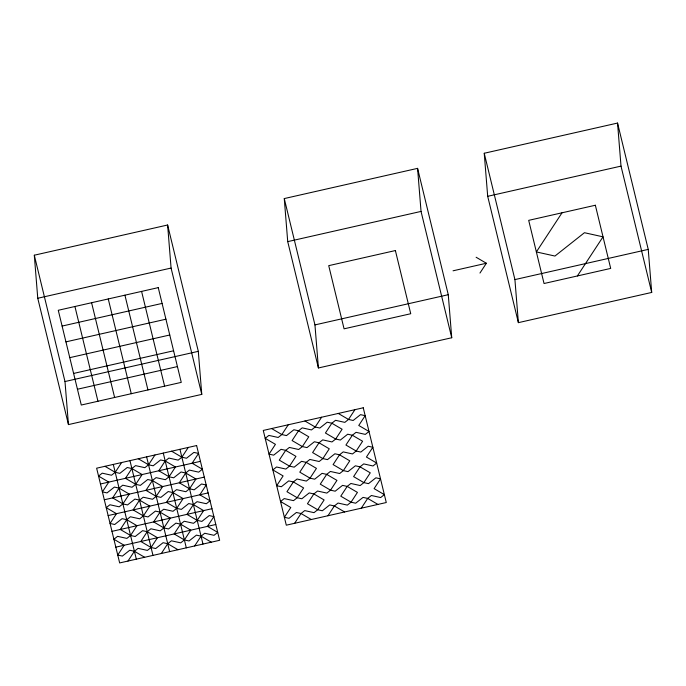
<?xml version="1.0" encoding="UTF-8"?>
<svg xmlns="http://www.w3.org/2000/svg" width="686" height="686" viewBox="0 0 686 686"><rect width="100%" height="100%" fill="white"/><g stroke="black" fill="none" stroke-linecap="round" stroke-linejoin="round"><path stroke-width="1.03" d="M121.628 462.527L115.214 472.311L111.526 475.235L102.24 473.168L98.552 476.093L108.8 482.095L102.386 491.879L107.033 492.908L114.408 487.077L119.055 488.106L129.302 494.117L122.888 503.901L119.201 506.817L109.914 504.759L106.227 507.674L116.474 513.685L110.06 523.461L114.708 524.498L122.082 518.659L126.721 519.688L136.977 525.699L130.563 535.483L126.876 538.399L117.58 536.341L113.893 539.256L124.149 545.267L117.735 555.051L122.382 556.08L129.748 550.241L134.396 551.27L144.652 557.281M154.959 454.981L148.545 464.765L144.857 467.68L135.562 465.623L131.875 468.538L125.461 478.322L135.717 484.333L140.364 485.362L147.73 479.523L152.378 480.552L162.633 486.563L156.219 496.347L152.532 499.262L143.237 497.204L139.55 500.12L133.135 509.904L143.391 515.915L148.03 516.944L155.405 511.104L160.052 512.142L170.299 518.144L163.885 527.928L160.207 530.844L150.911 528.786L147.224 531.701L140.81 541.486L151.066 547.497L155.705 548.526L163.079 542.695L167.727 543.724L177.974 549.726M188.281 447.426L181.867 457.21L178.189 460.126L168.893 458.068L165.206 460.983L158.792 470.768L169.048 476.779L173.687 477.808L181.061 471.977L185.709 473.006L195.956 479.008L189.542 488.792L185.855 491.716L176.568 489.65L172.881 492.574L166.466 502.358L176.714 508.36L181.361 509.389L188.736 503.558L193.383 504.587L203.631 510.598L197.216 520.374L193.529 523.298L184.242 521.24L180.555 524.155L174.141 533.94L184.388 539.942L189.036 540.98L196.41 535.14L201.058 536.169L211.305 542.18M127.982 561.054L134.396 551.27L138.083 548.354L147.379 550.412L151.066 547.497L157.48 537.713L147.224 531.701L142.577 530.672L135.211 536.512L130.563 535.483L120.307 529.472L126.721 519.688L130.409 516.772L139.704 518.83L143.391 515.915L149.805 506.131L139.55 500.12L134.91 499.091L127.536 504.93L122.888 503.901L112.641 497.89L119.055 488.106L122.734 485.191L132.029 487.249L135.717 484.333L142.131 474.549L131.875 468.538L127.236 467.509L119.861 473.349L115.214 472.311L104.967 466.308M161.313 553.508L167.727 543.724L171.414 540.8L180.701 542.866L184.388 539.942L190.802 530.158L180.555 524.155L175.908 523.126L168.533 528.957L163.885 527.928L153.638 521.917L160.052 512.142L163.74 509.218L173.026 511.276L176.714 508.36L183.128 498.576L172.881 492.574L168.233 491.545L160.858 497.376L156.219 496.347L145.964 490.336L152.378 480.552L156.065 477.636L165.36 479.694L169.048 476.779L175.453 466.995L165.206 460.983L160.558 459.954L153.192 465.794L148.545 464.765L138.289 458.754M194.644 545.953L201.058 536.169L204.737 533.254L214.032 535.312L217.719 532.396L207.472 526.385L213.878 516.601L209.239 515.572L201.864 521.411L197.216 520.374L186.969 514.371L193.383 504.587L197.071 501.672L206.357 503.73L210.045 500.814L199.798 494.803L206.212 485.019L201.564 483.99L194.189 489.821L189.542 488.792L179.295 482.79L185.709 473.006L189.396 470.082L198.683 472.148L202.37 469.224L192.123 463.222L198.537 453.437L193.889 452.408L186.515 458.239L181.867 457.21L171.62 451.199M288.266 424.771L281.852 434.555L278.164 437.471L268.878 435.413L265.19 438.337L275.438 444.339L269.032 454.123L273.671 455.152L281.046 449.321L285.693 450.35L295.94 456.353L289.526 466.137L285.839 469.061L276.552 466.995L272.865 469.919L283.112 475.921L276.698 485.705L281.346 486.734L288.72 480.903L293.368 481.932L303.615 487.943L297.201 497.727L293.514 500.643L284.227 498.585L280.54 501.5L290.787 507.511L284.373 517.295L289.02 518.324L296.395 512.485L301.043 513.514L311.29 519.525M321.597 417.225L315.183 427.009L311.495 429.925L302.209 427.867L298.521 430.782L292.107 440.566L302.355 446.569L307.002 447.606L314.377 441.767L319.016 442.796L329.271 448.807L322.857 458.591L319.17 461.507L309.875 459.448L306.196 462.364L299.782 472.148L310.029 478.159L314.677 479.188L322.051 473.349L326.69 474.378L336.946 480.389L330.532 490.173L326.845 493.088L317.549 491.03L313.862 493.946L307.457 503.73L317.704 509.741L322.351 510.77L329.717 504.93L334.365 505.968L344.621 511.97M354.928 409.671L348.514 419.455L344.826 422.37L335.531 420.312L331.844 423.228L325.43 433.012L335.686 439.023L340.333 440.052L347.699 434.212L352.347 435.25L362.602 441.252L356.188 451.036L352.501 453.952L343.206 451.894L339.519 454.809L333.104 464.594L343.36 470.605L347.999 471.634L355.374 465.803L360.021 466.832L370.269 472.834L363.854 482.618L360.176 485.542L350.88 483.476L347.193 486.4L340.779 496.184L351.035 502.186L355.674 503.215L363.048 497.384L367.696 498.413L377.943 504.424M294.628 523.298L301.043 513.514L304.721 510.598L314.017 512.656L317.704 509.741L324.118 499.957L313.862 493.946L309.223 492.917L301.849 498.756L297.201 497.727L286.954 491.716L293.368 481.932L297.055 479.017L306.342 481.075L310.029 478.159L316.443 468.375L306.196 462.364L301.548 461.335L294.174 467.175L289.526 466.137L279.279 460.135L285.693 450.35L289.381 447.435L298.667 449.493L302.355 446.569L308.769 436.793L298.521 430.782L293.874 429.753L286.499 435.584L281.852 434.555L271.605 428.553M479.96 273.045L486.374 263.261L476.127 257.25M327.951 515.752L334.365 505.968L338.052 503.044L347.348 505.11L351.035 502.186L357.44 492.402L347.193 486.4L342.546 485.371L335.18 491.202L330.532 490.173L320.276 484.162L326.69 474.378L330.378 471.462L339.673 473.52L343.36 470.605L349.774 460.82L339.519 454.809L334.871 453.78L327.505 459.62L322.857 458.591L312.61 452.58L319.016 442.796L322.703 439.88L331.998 441.938L335.686 439.023L342.1 429.239L331.844 423.228L327.205 422.199L319.83 428.038L315.183 427.009L304.936 420.998M361.282 508.197L367.696 498.413L371.383 495.498L380.67 497.556L384.357 494.64L374.11 488.629L380.524 478.845L375.877 477.816L368.502 483.647L363.854 482.618L353.607 476.616L360.021 466.832L363.709 463.908L372.995 465.974L376.683 463.05L366.435 457.048L372.85 447.263L368.202 446.234L360.827 452.065L356.188 451.036L345.933 445.034L352.347 435.25L356.034 432.326L365.329 434.392L369.008 431.468L358.761 425.466L365.175 415.682L360.527 414.653L353.153 420.484L348.514 419.455L338.258 413.444M562.023 212.797L536.366 251.934L554.948 256.05L584.446 232.708L603.028 236.833L577.372 275.961M34.3 255.209L167.616 224.999L198.305 351.335L201.77 394.39L68.454 424.591L37.764 298.264L34.3 255.209L64.99 381.536L68.454 424.591M284.261 198.571L417.577 168.362L448.267 294.697L451.731 337.752L318.415 367.962L287.726 241.626L284.261 198.571L314.951 324.907L318.415 367.962M484.23 153.261L617.546 123.06L648.236 249.387L651.7 292.442L518.384 322.652L487.695 196.316L484.23 153.261L514.92 279.596L518.384 322.652M37.764 298.264L171.08 268.055L167.616 224.999M287.726 241.626L421.041 211.417L417.577 168.362M487.695 196.316L621.01 166.115L617.546 123.06M62.1 326.073L162.085 303.418M65.942 341.86L165.926 319.204M69.775 357.655L169.759 335M453.052 270.807L486.374 263.261M73.608 373.441L173.592 350.786M64.99 381.536L198.305 351.335M314.951 324.907L448.267 294.697M514.92 279.596L648.236 249.387M77.449 389.236L177.434 366.581M100.465 483.982L200.449 461.335M104.306 499.777L204.291 477.122M108.139 515.572L208.124 492.917M111.981 531.358L211.965 508.703M115.814 547.154L215.798 524.498M621.01 166.115L651.7 292.442M421.041 211.417L451.731 337.752M171.08 268.055L201.77 394.39M141.582 291.396L164.606 386.149M179.955 449.313L202.97 544.067M124.921 295.177L147.944 389.922M163.285 453.094L186.309 547.84M108.259 298.95L131.275 393.704M146.624 456.867L169.648 551.621M91.59 302.723L114.613 397.477M129.963 460.64L152.978 555.394M74.928 306.505L97.952 401.25M113.293 464.422L136.317 559.167M158.252 287.623L58.267 310.278L81.282 405.032L181.267 382.376L158.252 287.623M395.385 250.553L328.723 265.654L344.072 328.826L410.734 313.725L395.385 250.553M595.354 205.243L528.692 220.352L544.041 283.515L610.694 268.415L595.354 205.243M196.616 445.54L96.632 468.195L119.656 562.94L219.64 540.294L196.616 445.54M363.254 407.784L263.27 430.439L286.294 525.184L386.278 502.529L363.254 407.784"/></g></svg>
